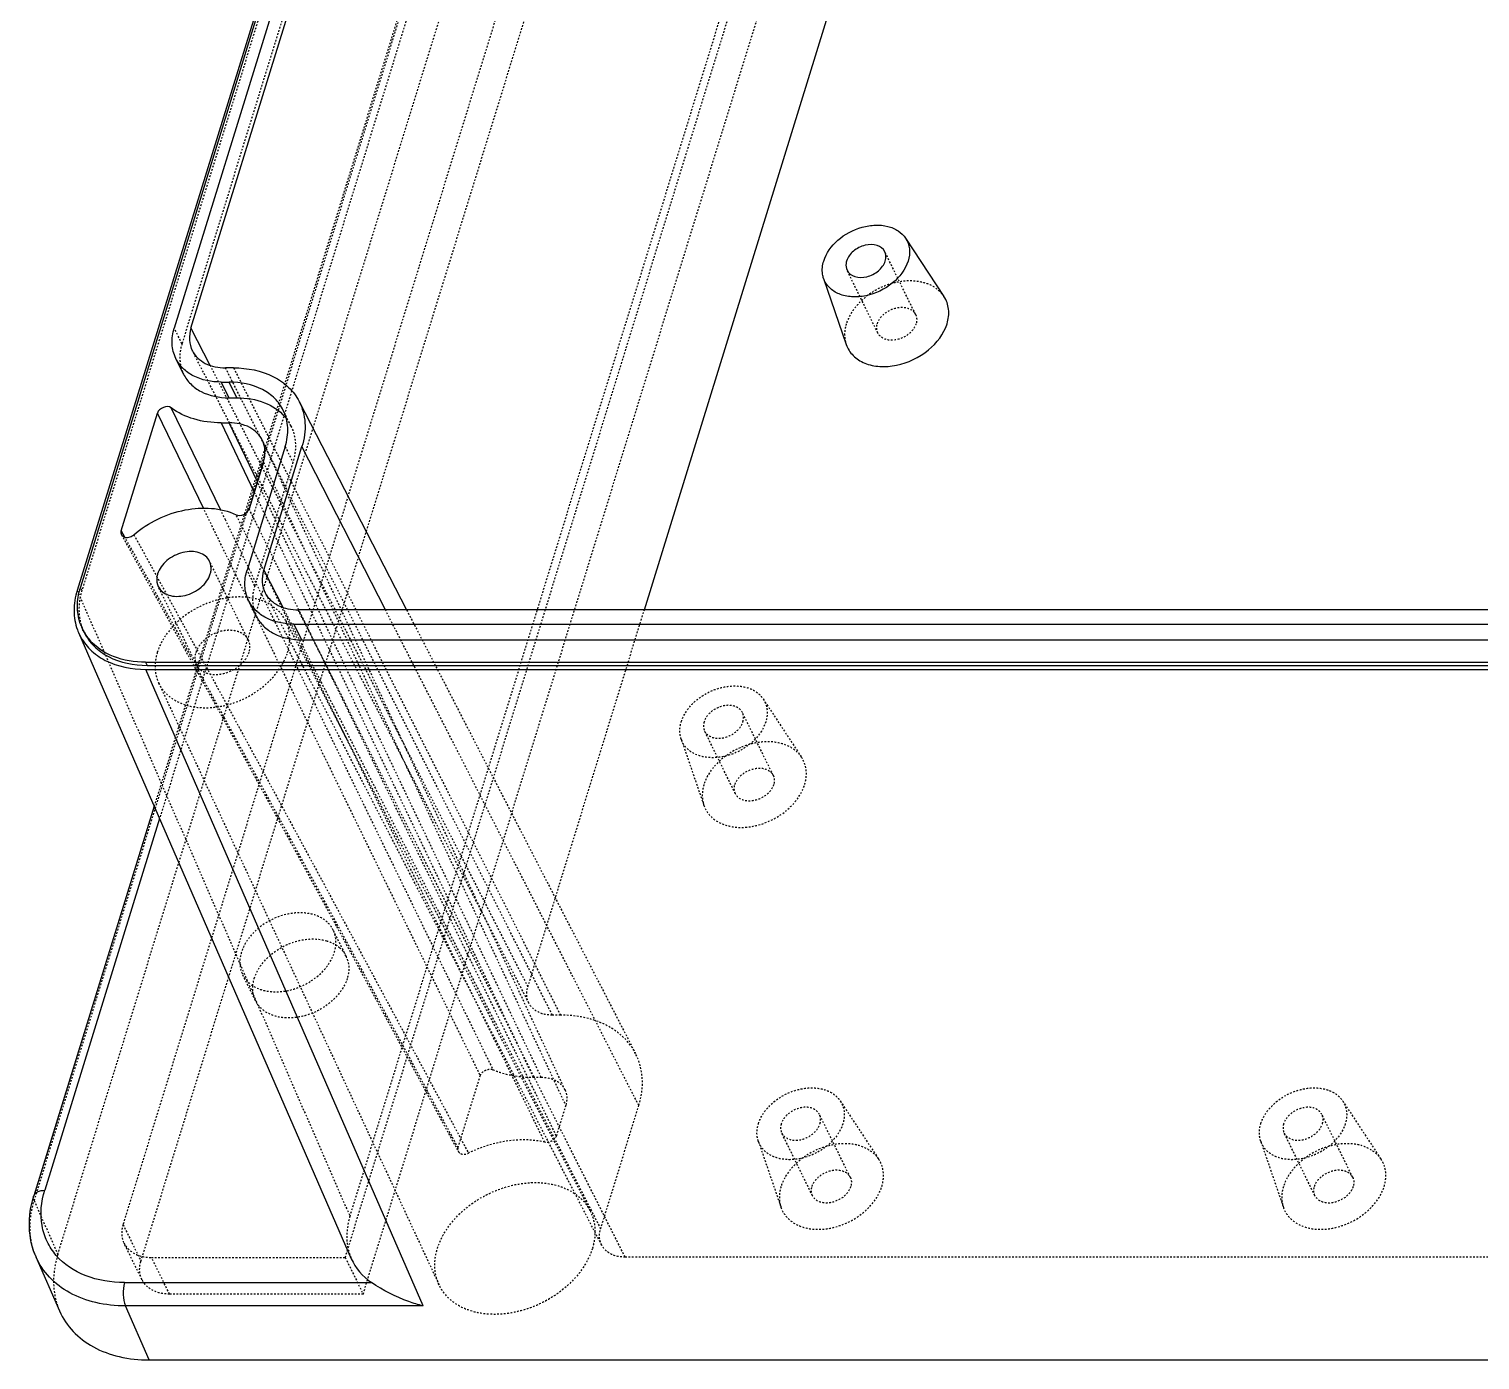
# Model space of a CAD drawing. Header units: millimetres. Extents: x 3202 to 5058, y 576 to 1424.
# Drawn here: x 3228.7 to 3315, y 1265.8 to 1344.9 of the extents above; entities that cross this region are included whole.
import ezdxf

# ---------------------------------------------------------------- set-up
doc = ezdxf.new("R2010")
doc.units = ezdxf.units.MM
doc.linetypes.add('HIDDEN', pattern=[0.2, 0.1, -0.1])
doc.layers.add('DEFAULT_2', color=8, linetype='HIDDEN')

msp = doc.modelspace()

# ---------------------------------------------------------------- linework, layer by layer
at = {"color": 7, "linetype": 'Continuous'}
for p, q in [((3264.866, 1419.319), (3231.561, 1311.541)), ((3265.056, 1419.5), (3231.753, 1311.733)), ((3261.693, 1405.966), (3237.332, 1327.133)), ((3238.326, 1327.133), (3262.687, 1405.966)), ((3265.278, 1310.379), (3282.715, 1366.804)), ((3280.807, 1332.474), (3283.091, 1329.005)), ((3275.935, 1330.083), (3277.28, 1326.154)), ((3238.326, 1327.133), (3239.451, 1324.933)), ((3237.885, 1324.394), (3237.428, 1325.326)), ((3240.86, 1324.766), (3240.377, 1324.766)), ((3240.116, 1323.921), (3240.574, 1322.988)), ((3240.116, 1323.921), (3240.599, 1323.921)), ((3241.057, 1322.988), (3240.599, 1323.921)), ((3240.095, 1316.309), (3237.157, 1322.387)), ((3240.574, 1322.988), (3241.057, 1322.988)), ((3244.752, 1322.773), (3251.148, 1310.379)), ((3234.17, 1315.081), (3236.329, 1322.068)), ((3239.08, 1316.395), (3236.329, 1322.068)), ((3240.114, 1321.5), (3242.084, 1317.37)), ((3240.114, 1321.5), (3240.597, 1321.5)), ((3242.273, 1317.984), (3240.597, 1321.5)), ((3243.926, 1320.083), (3241.659, 1312.745)), ((3242.653, 1312.745), (3244.92, 1320.083)), ((3249.883, 1310.379), (3244.92, 1320.083)), ((3242.634, 1319.15), (3241.781, 1316.391)), ((3234.17, 1315.081), (3234.274, 1314.894)), ((3234.274, 1314.894), (3234.367, 1314.726)), ((3242.653, 1312.745), (3243.778, 1310.545)), ((3242.212, 1310.007), (3241.754, 1310.939)), ((3326.413, 1310.379), (3244.704, 1310.379)), ((3244.443, 1309.534), (3244.9, 1308.601)), ((3244.443, 1309.534), (3326.152, 1309.534)), ((3231.641, 1309.027), (3247.858, 1271.815)), ((3231.916, 1309.163), (3231.886, 1309.223)), ((3244.9, 1308.601), (3326.609, 1308.601)), ((3235.623, 1307.27), (3235.714, 1307.083)), ((3235.623, 1307.27), (3436.115, 1307.27)), ((3252.123, 1269.006), (3235.634, 1306.843)), ((3235.634, 1306.843), (3436.139, 1306.843)), ((3235.714, 1307.083), (3436.207, 1307.083)), ((3236.137, 1298.711), (3228.98, 1275.552)), ((3236.458, 1297.973), (3229.63, 1275.878)), ((3229.112, 1271.924), (3230.514, 1268.707)), ((3234.382, 1270.396), (3249.064, 1270.396)), ((3235.838, 1265.794), (3234.438, 1269.006)), ((3252.123, 1269.006), (3234.438, 1269.006)), ((3235.838, 1265.794), (3474.396, 1265.794))]:
    msp.add_line(p, q, dxfattribs=at)
for centre, radius, start, end in [((3241.902, 1320.131), 2.646, 38.85218, 40.92185), ((3235.786, 1310.486), 4.221, 162.81094, 165.87549), ((3234.555, 1310.533), 2.973, 200.35095, 206.13047), ((3234.508, 1310.277), 3.128, 200.30152, 206.69322), ((3234.603, 1310.561), 3.029, 206.21152, 220.93795)]:
    msp.add_arc(centre, radius, start, end, dxfattribs=at)
msp.add_ellipse((3253.306, 1274.332), major_axis=(5.388, 2.646), ratio=0.721147, start_param=3.108541, end_param=3.535738, dxfattribs=at)
for points, knots in [([(3275.94, 1331.117), (3276.086, 1331.591), (3276.744, 1332.477), (3277.936, 1333.108), (3278.993, 1333.282), (3279.737, 1333.216), (3280.375, 1332.954), (3280.694, 1332.646), (3280.807, 1332.474)], [0, 0, 0, 0, 0.249376, 0.525087, 0.659365, 0.783842, 0.896586, 1, 1, 1, 1]), ([(3279.572, 1331.668), (3279.485, 1331.844), (3279.09, 1332.132), (3278.363, 1332.098), (3277.689, 1331.763), (3277.368, 1331.343), (3277.299, 1331.117)], [0, 0, 0, 0, 0.210611, 0.466858, 0.746424, 1, 1, 1, 1]), ([(3280.807, 1332.474), (3280.931, 1332.286), (3281.093, 1331.826), (3281.031, 1331.348), (3280.96, 1331.117)], [0, 0, 0, 0, 0.482583, 1, 1, 1, 1]), ([(3275.935, 1330.083), (3275.908, 1330.162), (3275.823, 1330.501), (3275.862, 1330.865), (3275.94, 1331.117)], [0, 0, 0, 0, 0.240526, 1, 1, 1, 1]), ([(3280.96, 1331.117), (3280.802, 1330.607), (3280.067, 1329.664), (3278.755, 1329.045), (3277.624, 1328.949), (3276.861, 1329.105), (3276.252, 1329.487), (3276.005, 1329.879), (3275.935, 1330.083)], [0, 0, 0, 0, 0.254186, 0.533615, 0.666954, 0.78838, 0.897569, 1, 1, 1, 1]), ([(3277.299, 1331.117), (3277.284, 1331.07), (3277.242, 1330.888), (3277.268, 1330.689), (3277.328, 1330.566)], [0, 0, 0, 0, 0.26615, 1, 1, 1, 1]), ([(3277.328, 1330.566), (3277.414, 1330.39), (3277.81, 1330.102), (3278.537, 1330.136), (3279.211, 1330.471), (3279.531, 1330.892), (3279.601, 1331.117)], [0, 0, 0, 0, 0.210611, 0.466858, 0.746424, 1, 1, 1, 1]), ([(3279.601, 1331.117), (3279.616, 1331.165), (3279.657, 1331.346), (3279.632, 1331.546), (3279.572, 1331.668)], [0, 0, 0, 0, 0.26615, 1, 1, 1, 1]), ([(3283.274, 1327.388), (3283.359, 1327.663), (3283.432, 1328.232), (3283.239, 1328.78), (3283.092, 1329.004)], [0, 0, 0, 0, 0.5175, 1, 1, 1, 1]), ([(3237.428, 1325.325), (3237.298, 1325.591), (3237.145, 1326.207), (3237.238, 1326.829), (3237.332, 1327.133)], [0, 0, 0, 0, 0.482635, 1, 1, 1, 1]), ([(3238.326, 1327.133), (3238.255, 1326.904), (3238.186, 1326.434), (3238.309, 1325.971), (3238.411, 1325.773)], [0, 0, 0, 0, 0.517455, 1, 1, 1, 1]), ([(3277.281, 1326.153), (3277.364, 1325.91), (3277.66, 1325.443), (3278.386, 1324.988), (3279.296, 1324.801), (3280.645, 1324.916), (3282.209, 1325.655), (3283.085, 1326.779), (3283.274, 1327.388)], [0, 0, 0, 0, 0.102437, 0.211627, 0.333043, 0.466373, 0.745809, 1, 1, 1, 1]), ([(3240.116, 1323.921), (3239.552, 1323.921), (3238.706, 1324.081), (3237.832, 1324.701), (3237.535, 1325.109), (3237.428, 1325.325)], [0, 0, 0, 0, 0.533227, 0.772274, 1, 1, 1, 1]), ([(3238.411, 1325.773), (3238.574, 1325.458), (3239.182, 1324.903), (3239.967, 1324.766), (3240.377, 1324.766)], [0, 0, 0, 0, 0.463874, 1, 1, 1, 1]), ([(3237.886, 1324.393), (3237.992, 1324.177), (3238.29, 1323.769), (3239.164, 1323.148), (3240.01, 1322.988), (3240.574, 1322.988)], [0, 0, 0, 0, 0.227726, 0.466773, 1, 1, 1, 1]), ([(3240.86, 1324.766), (3241.672, 1324.766), (3242.888, 1324.539), (3244.156, 1323.66), (3244.594, 1323.08), (3244.753, 1322.772)], [0, 0, 0, 0, 0.533032, 0.772315, 1, 1, 1, 1]), ([(3243.812, 1322.24), (3243.685, 1322.499), (3243.33, 1322.988), (3242.285, 1323.73), (3241.274, 1323.921), (3240.599, 1323.921)], [0, 0, 0, 0, 0.227734, 0.46682, 1, 1, 1, 1]), ([(3237.157, 1322.387), (3237.032, 1322.482), (3236.65, 1322.473), (3236.377, 1322.229), (3236.329, 1322.069)], [0, 0, 0, 0, 0.484867, 1, 1, 1, 1]), ([(3240.114, 1321.5), (3239.566, 1321.5), (3238.516, 1321.63), (3237.552, 1322.089), (3237.157, 1322.387)], [0, 0, 0, 0, 0.525407, 1, 1, 1, 1]), ([(3241.057, 1322.988), (3241.611, 1322.988), (3242.668, 1322.83), (3243.581, 1322.234), (3243.901, 1321.864)], [0, 0, 0, 0, 0.531469, 1, 1, 1, 1]), ([(3244.753, 1322.772), (3244.955, 1322.379), (3245.197, 1321.464), (3245.06, 1320.535), (3244.92, 1320.083)], [0, 0, 0, 0, 0.482484, 1, 1, 1, 1]), ([(3242.577, 1320.444), (3242.424, 1320.772), (3241.817, 1321.357), (3241.015, 1321.5), (3240.597, 1321.5)], [0, 0, 0, 0, 0.463355, 1, 1, 1, 1]), ([(3243.926, 1320.083), (3244.038, 1320.445), (3244.15, 1321.188), (3243.968, 1321.923), (3243.812, 1322.24)], [0, 0, 0, 0, 0.51744, 1, 1, 1, 1]), ([(3242.634, 1319.15), (3242.701, 1319.367), (3242.769, 1319.811), (3242.667, 1320.252), (3242.577, 1320.444)], [0, 0, 0, 0, 0.51725, 1, 1, 1, 1]), ([(3234.928, 1314.848), (3235.792, 1315.58), (3237.79, 1316.566), (3240.096, 1316.472), (3241.01, 1316.038)], [0, 0, 0, 0, 0.527959, 1, 1, 1, 1]), ([(3241.01, 1316.038), (3241.146, 1315.973), (3241.488, 1316.01), (3241.736, 1316.243), (3241.781, 1316.39)], [0, 0, 0, 0, 0.495621, 1, 1, 1, 1]), ([(3234.189, 1314.846), (3234.231, 1314.772), (3234.415, 1314.663), (3234.613, 1314.691), (3234.711, 1314.725)], [0, 0, 0, 0, 0.448887, 1, 1, 1, 1]), ([(3239.433, 1313.265), (3239.375, 1313.383), (3239.197, 1313.601), (3238.806, 1313.801), (3238.335, 1313.87), (3237.652, 1313.784), (3236.871, 1313.393), (3236.436, 1312.823), (3236.341, 1312.516)], [0, 0, 0, 0, 0.102605, 0.213495, 0.336519, 0.470434, 0.748124, 1, 1, 1, 1]), ([(3239.473, 1312.516), (3239.493, 1312.58), (3239.549, 1312.827), (3239.515, 1313.098), (3239.433, 1313.265)], [0, 0, 0, 0, 0.26615, 1, 1, 1, 1]), ([(3236.341, 1312.516), (3236.321, 1312.452), (3236.265, 1312.205), (3236.299, 1311.934), (3236.381, 1311.767)], [0, 0, 0, 0, 0.26615, 1, 1, 1, 1]), ([(3236.381, 1311.767), (3236.439, 1311.649), (3236.618, 1311.43), (3237.009, 1311.231), (3237.48, 1311.162), (3238.163, 1311.248), (3238.944, 1311.639), (3239.378, 1312.209), (3239.473, 1312.516)], [0, 0, 0, 0, 0.102605, 0.213495, 0.336519, 0.470434, 0.748124, 1, 1, 1, 1]), ([(3241.755, 1310.938), (3241.624, 1311.204), (3241.471, 1311.82), (3241.565, 1312.442), (3241.659, 1312.745)], [0, 0, 0, 0, 0.482635, 1, 1, 1, 1]), ([(3242.653, 1312.745), (3242.582, 1312.516), (3242.513, 1312.047), (3242.635, 1311.584), (3242.738, 1311.386)], [0, 0, 0, 0, 0.517455, 1, 1, 1, 1]), ([(3231.561, 1311.542), (3231.44, 1311.15), (3231.305, 1310.353), (3231.442, 1309.552), (3231.575, 1309.192)], [0, 0, 0, 0, 0.51668, 1, 1, 1, 1]), ([(3231.768, 1309.499), (3231.653, 1309.809), (3231.523, 1310.491), (3231.607, 1311.176), (3231.692, 1311.516)], [0, 0, 0, 0, 0.485446, 1, 1, 1, 1]), ([(3242.738, 1311.386), (3242.901, 1311.07), (3243.509, 1310.516), (3244.294, 1310.379), (3244.704, 1310.379)], [0, 0, 0, 0, 0.463874, 1, 1, 1, 1]), ([(3244.443, 1309.534), (3243.879, 1309.534), (3243.033, 1309.693), (3242.159, 1310.314), (3241.861, 1310.722), (3241.755, 1310.938)], [0, 0, 0, 0, 0.533227, 0.772274, 1, 1, 1, 1]), ([(3242.213, 1310.006), (3242.319, 1309.789), (3242.616, 1309.381), (3243.49, 1308.761), (3244.336, 1308.601), (3244.9, 1308.601)], [0, 0, 0, 0, 0.227726, 0.466773, 1, 1, 1, 1]), ([(3231.714, 1308.872), (3231.871, 1308.559), (3232.308, 1307.969), (3233.584, 1307.073), (3234.813, 1306.843), (3235.634, 1306.843)], [0, 0, 0, 0, 0.227705, 0.466889, 1, 1, 1, 1]), ([(3231.977, 1309.037), (3232.125, 1308.736), (3232.538, 1308.168), (3233.753, 1307.305), (3234.93, 1307.083), (3235.714, 1307.083)], [0, 0, 0, 0, 0.227731, 0.466816, 1, 1, 1, 1]), ([(3235.623, 1307.27), (3234.978, 1307.269), (3233.749, 1307.454), (3232.687, 1308.147), (3232.315, 1308.577)], [0, 0, 0, 0, 0.531473, 1, 1, 1, 1]), ([(3228.98, 1275.552), (3229.012, 1275.655), (3229.224, 1275.848), (3229.484, 1275.878), (3229.63, 1275.878)], [0, 0, 0, 0, 0.426306, 1, 1, 1, 1]), ([(3234.382, 1270.396), (3233.591, 1270.396), (3232.08, 1270.623), (3230.49, 1271.662), (3229.734, 1272.813), (3229.315, 1274.127), (3229.423, 1275.208), (3229.63, 1275.878)], [0, 0, 0, 0, 0.277421, 0.521984, 0.638037, 0.754233, 1, 1, 1, 1]), ([(3229.113, 1271.923), (3228.872, 1272.476), (3228.604, 1273.711), (3228.795, 1274.952), (3228.98, 1275.552)], [0, 0, 0, 0, 0.489883, 1, 1, 1, 1]), ([(3234.438, 1269.006), (3233.843, 1269.007), (3232.694, 1269.126), (3231.124, 1269.698), (3229.87, 1270.634), (3229.306, 1271.479), (3229.113, 1271.923)], [0, 0, 0, 0, 0.278638, 0.535574, 0.773226, 1, 1, 1, 1]), ([(3234.382, 1270.396), (3234.31, 1270.164), (3234.272, 1269.689), (3234.342, 1269.211), (3234.438, 1269.006)], [0, 0, 0, 0, 0.517301, 1, 1, 1, 1]), ([(3252.123, 1269.006), (3251.834, 1269.078), (3250.759, 1269.41), (3249.749, 1269.936), (3249.064, 1270.396)], [0, 0, 0, 0, 0.265346, 1, 1, 1, 1]), ([(3230.514, 1268.707), (3230.708, 1268.263), (3231.271, 1267.418), (3232.525, 1266.482), (3234.095, 1265.911), (3235.243, 1265.794), (3235.838, 1265.794)], [0, 0, 0, 0, 0.226981, 0.464637, 0.721469, 1, 1, 1, 1])]:
    msp.add_open_spline(points, degree=3, knots=knots, dxfattribs=at)
for points in [[(3234.17, 1315.081), (3234.146, 1315.006), (3234.15, 1314.914), (3234.189, 1314.846)], [(3234.711, 1314.725), (3234.79, 1314.752), (3234.865, 1314.794), (3234.928, 1314.848)]]:
    msp.add_open_spline(points, degree=3, dxfattribs=at)
at = {"layer": 'DEFAULT_2', "color": 8, "linetype": 'HIDDEN'}
for p, q in [((3265.147, 1419.314), (3231.845, 1311.547)), ((3262.151, 1405.033), (3237.79, 1326.2)), ((3247.778, 1274.329), (3281.723, 1384.176)), ((3247.496, 1271.886), (3281.99, 1383.51)), ((3229.008, 1275.271), (3261.996, 1382.019)), ((3261.968, 1382.3), (3236.137, 1298.711)), ((3262.618, 1382.627), (3236.458, 1297.973)), ((3267.569, 1381.552), (3234.285, 1273.845)), ((3248.563, 1269.711), (3283.058, 1381.335)), ((3235.353, 1271.669), (3268.637, 1379.377)), ((3230.407, 1272.059), (3263.45, 1378.986)), ((3281.402, 1327.938), (3279.572, 1331.668)), ((3279.158, 1326.837), (3277.328, 1330.567)), ((3237.79, 1326.2), (3237.332, 1327.133)), ((3258.414, 1287.008), (3238.411, 1325.773)), ((3239.451, 1324.933), (3258.354, 1287.971)), ((3259.808, 1286.294), (3240.377, 1324.766)), ((3240.86, 1324.766), (3260.291, 1286.294)), ((3244.269, 1321.309), (3243.812, 1322.241)), ((3260.563, 1281.844), (3242.577, 1320.443)), ((3243.926, 1320.083), (3244.384, 1319.15)), ((3244.384, 1319.15), (3242.116, 1311.813)), ((3242.634, 1319.15), (3260.603, 1280.921)), ((3242.084, 1317.37), (3258.666, 1282.598)), ((3259.149, 1282.598), (3242.273, 1317.984)), ((3241.008, 1312.427), (3239.08, 1316.395)), ((3240.377, 1315.728), (3240.095, 1316.309)), ((3234.367, 1314.726), (3234.446, 1314.584)), ((3234.446, 1314.584), (3236.094, 1311.619)), ((3241.721, 1308.603), (3239.433, 1313.265)), ((3241.792, 1312.807), (3241.722, 1312.951)), ((3241.737, 1310.928), (3241.008, 1312.427)), ((3242.116, 1311.813), (3241.659, 1312.745)), ((3242.53, 1311.283), (3241.792, 1312.807)), ((3231.561, 1311.541), (3247.778, 1274.329)), ((3231.845, 1311.547), (3231.753, 1311.733)), ((3236.094, 1311.619), (3238.277, 1307.67)), ((3238.669, 1307.105), (3236.381, 1311.767)), ((3262.741, 1272.62), (3242.737, 1311.386)), ((3242.19, 1309.995), (3241.737, 1310.928)), ((3243.778, 1310.545), (3262.681, 1273.584)), ((3264.134, 1271.907), (3244.704, 1310.379)), ((3264.948, 1280.921), (3249.883, 1310.379)), ((3251.148, 1310.379), (3264.756, 1284.007)), ((3258.354, 1287.971), (3265.278, 1310.379)), ((3243.949, 1309.745), (3262.047, 1274.672)), ((3231.978, 1309.036), (3231.916, 1309.163)), ((3238.277, 1307.67), (3238.603, 1307.078)), ((3236.402, 1306.042), (3253.071, 1270.267)), ((3272.938, 1300.547), (3271.108, 1304.277)), ((3272.343, 1305.083), (3274.627, 1301.614)), ((3267.47, 1302.692), (3268.816, 1298.763)), ((3270.693, 1299.446), (3268.863, 1303.176)), ((3247.544, 1289.795), (3246.781, 1291.349)), ((3242.158, 1287.151), (3241.395, 1288.705)), ((3260.291, 1286.294), (3259.808, 1286.294)), ((3254.203, 1278.414), (3255.524, 1282.687)), ((3258.666, 1282.598), (3259.149, 1282.598)), ((3276.926, 1281.191), (3279.211, 1277.723)), ((3306.793, 1281.191), (3309.077, 1277.723)), ((3260.603, 1280.921), (3260.046, 1279.118)), ((3262.681, 1273.584), (3264.948, 1280.921)), ((3277.521, 1276.656), (3275.691, 1280.385)), ((3307.388, 1276.656), (3305.558, 1280.385)), ((3275.277, 1275.554), (3273.447, 1279.284)), ((3305.144, 1275.554), (3303.314, 1279.284)), ((3272.054, 1278.8), (3273.4, 1274.871)), ((3301.921, 1278.8), (3303.266, 1274.871)), ((3229.008, 1275.271), (3230.407, 1272.059)), ((3234.285, 1273.845), (3235.353, 1271.669)), ((3235.411, 1270.568), (3234.343, 1272.743)), ((3237.05, 1269.711), (3235.982, 1271.886)), ((3235.982, 1271.886), (3247.496, 1271.886)), ((3247.496, 1271.886), (3248.563, 1269.711)), ((3345.843, 1271.907), (3264.134, 1271.907)), ((3248.563, 1269.711), (3237.05, 1269.711))]:
    msp.add_line(p, q, dxfattribs=at)
msp.add_lwpolyline([(3234.19, 1314.846), (3240.196, 1303.982), (3246.979, 1291.558), (3254.219, 1278.184)], dxfattribs=at)
for centre, radius, start, end in [((3241.942, 1320.164), 2.593, 26.1838, 38.86299), ((-7170.504, -3808.943), 11605.375, 26.0032942, 26.208217), ((-7213.079, -3848.938), 11660.401, 26.0880129, 26.2922616), ((13180.819, 6132.771), 11046.1, 205.8800004, 206.0429046), ((12091.796, 5614.236), 9840.835, 205.9372016, 206.1141334), ((145.882, -394.699), 3530.01, 28.292208, 28.821892)]:
    msp.add_arc(centre, radius, start, end, dxfattribs=at)
msp.add_ellipse((3253.306, 1274.332), major_axis=(5.388, 2.646), ratio=0.721147, start_param=2.544266, end_param=3.108541, dxfattribs=at)
for points, knots in [([(3283.092, 1329.004), (3282.957, 1329.209), (3282.577, 1329.577), (3281.817, 1329.89), (3280.929, 1329.97), (3279.669, 1329.763), (3278.246, 1329.009), (3277.461, 1327.952), (3277.287, 1327.388)], [0, 0, 0, 0, 0.103407, 0.216119, 0.340567, 0.474834, 0.750593, 1, 1, 1, 1]), ([(3279.129, 1327.388), (3279.199, 1327.613), (3279.519, 1328.034), (3280.193, 1328.369), (3280.92, 1328.403), (3281.316, 1328.115), (3281.402, 1327.939)], [0, 0, 0, 0, 0.253557, 0.533112, 0.789368, 1, 1, 1, 1]), ([(3281.402, 1327.939), (3281.422, 1327.898), (3281.487, 1327.722), (3281.473, 1327.523), (3281.431, 1327.388)], [0, 0, 0, 0, 0.241157, 1, 1, 1, 1]), ([(3277.287, 1327.388), (3277.254, 1327.283), (3277.158, 1326.879), (3277.182, 1326.442), (3277.281, 1326.153)], [0, 0, 0, 0, 0.264443, 1, 1, 1, 1]), ([(3279.158, 1326.837), (3279.138, 1326.877), (3279.073, 1327.053), (3279.087, 1327.252), (3279.129, 1327.388)], [0, 0, 0, 0, 0.241157, 1, 1, 1, 1]), ([(3281.431, 1327.388), (3281.362, 1327.162), (3281.041, 1326.742), (3280.367, 1326.407), (3279.64, 1326.373), (3279.245, 1326.661), (3279.158, 1326.837)], [0, 0, 0, 0, 0.253557, 0.533112, 0.789368, 1, 1, 1, 1]), ([(3237.79, 1326.2), (3237.696, 1325.896), (3237.602, 1325.275), (3237.755, 1324.659), (3237.886, 1324.393)], [0, 0, 0, 0, 0.517366, 1, 1, 1, 1]), ([(3244.27, 1321.308), (3244.426, 1320.99), (3244.608, 1320.255), (3244.496, 1319.513), (3244.384, 1319.15)], [0, 0, 0, 0, 0.48256, 1, 1, 1, 1]), ([(3234.928, 1314.848), (3238.277, 1308.764), (3244.927, 1296.521), (3251.522, 1284.249), (3254.821, 1278.09)], [0, 0, 0, 0, 0.498511, 1, 1, 1, 1]), ([(3231.845, 1311.547), (3231.714, 1311.125), (3231.584, 1310.262), (3231.796, 1309.407), (3231.977, 1309.037)], [0, 0, 0, 0, 0.517445, 1, 1, 1, 1]), ([(3243.949, 1309.746), (3243.801, 1310.033), (3243.35, 1310.564), (3242.38, 1311.043), (3241.217, 1311.201), (3239.537, 1310.98), (3237.621, 1310.012), (3236.556, 1308.608), (3236.323, 1307.854)], [0, 0, 0, 0, 0.102723, 0.213903, 0.337163, 0.471142, 0.748558, 1, 1, 1, 1]), ([(3242.116, 1311.813), (3242.023, 1311.509), (3241.929, 1310.887), (3242.082, 1310.272), (3242.213, 1310.006)], [0, 0, 0, 0, 0.517366, 1, 1, 1, 1]), ([(3244.067, 1307.854), (3244.166, 1308.173), (3244.262, 1308.826), (3244.092, 1309.47), (3243.949, 1309.746)], [0, 0, 0, 0, 0.517456, 1, 1, 1, 1]), ([(3238.629, 1307.854), (3238.724, 1308.161), (3239.158, 1308.731), (3239.939, 1309.122), (3240.622, 1309.208), (3241.094, 1309.139), (3241.484, 1308.939), (3241.663, 1308.721), (3241.721, 1308.603)], [0, 0, 0, 0, 0.251856, 0.529535, 0.663456, 0.786483, 0.897382, 1, 1, 1, 1]), ([(3241.721, 1308.603), (3241.748, 1308.548), (3241.837, 1308.309), (3241.818, 1308.038), (3241.761, 1307.854)], [0, 0, 0, 0, 0.241157, 1, 1, 1, 1]), ([(3236.323, 1307.854), (3236.229, 1307.55), (3236.133, 1306.927), (3236.277, 1306.309), (3236.403, 1306.04)], [0, 0, 0, 0, 0.51725, 1, 1, 1, 1]), ([(3236.403, 1306.04), (3236.54, 1305.745), (3236.974, 1305.194), (3237.937, 1304.686), (3239.104, 1304.506), (3240.802, 1304.707), (3242.748, 1305.673), (3243.831, 1307.09), (3244.067, 1307.854)], [0, 0, 0, 0, 0.102565, 0.213183, 0.335962, 0.469795, 0.747798, 1, 1, 1, 1]), ([(3238.669, 1307.105), (3238.642, 1307.16), (3238.553, 1307.399), (3238.572, 1307.67), (3238.629, 1307.854)], [0, 0, 0, 0, 0.241157, 1, 1, 1, 1]), ([(3241.761, 1307.854), (3241.666, 1307.547), (3241.232, 1306.977), (3240.451, 1306.586), (3239.768, 1306.5), (3239.296, 1306.569), (3238.906, 1306.768), (3238.727, 1306.987), (3238.669, 1307.105)], [0, 0, 0, 0, 0.251856, 0.529535, 0.663456, 0.786483, 0.897382, 1, 1, 1, 1]), ([(3267.475, 1303.726), (3267.622, 1304.2), (3268.28, 1305.086), (3269.472, 1305.717), (3270.528, 1305.891), (3271.273, 1305.825), (3271.91, 1305.563), (3272.229, 1305.255), (3272.342, 1305.083)], [0, 0, 0, 0, 0.249376, 0.525087, 0.659365, 0.783842, 0.896586, 1, 1, 1, 1]), ([(3271.107, 1304.277), (3271.021, 1304.453), (3270.625, 1304.741), (3269.898, 1304.707), (3269.224, 1304.372), (3268.904, 1303.952), (3268.834, 1303.726)], [0, 0, 0, 0, 0.210611, 0.466858, 0.746424, 1, 1, 1, 1]), ([(3271.137, 1303.726), (3271.151, 1303.774), (3271.193, 1303.955), (3271.168, 1304.155), (3271.107, 1304.277)], [0, 0, 0, 0, 0.26615, 1, 1, 1, 1]), ([(3272.342, 1305.083), (3272.466, 1304.895), (3272.628, 1304.435), (3272.567, 1303.957), (3272.495, 1303.726)], [0, 0, 0, 0, 0.482583, 1, 1, 1, 1]), ([(3267.47, 1302.692), (3267.443, 1302.771), (3267.359, 1303.11), (3267.397, 1303.474), (3267.475, 1303.726)], [0, 0, 0, 0, 0.240526, 1, 1, 1, 1]), ([(3272.495, 1303.726), (3272.337, 1303.215), (3271.603, 1302.273), (3270.291, 1301.654), (3269.16, 1301.558), (3268.397, 1301.714), (3267.788, 1302.096), (3267.54, 1302.488), (3267.47, 1302.692)], [0, 0, 0, 0, 0.254186, 0.533615, 0.666954, 0.78838, 0.897569, 1, 1, 1, 1]), ([(3268.834, 1303.726), (3268.819, 1303.679), (3268.778, 1303.497), (3268.803, 1303.298), (3268.863, 1303.175)], [0, 0, 0, 0, 0.26615, 1, 1, 1, 1]), ([(3268.863, 1303.175), (3268.95, 1302.999), (3269.346, 1302.711), (3270.072, 1302.745), (3270.747, 1303.08), (3271.067, 1303.501), (3271.137, 1303.726)], [0, 0, 0, 0, 0.210611, 0.466858, 0.746424, 1, 1, 1, 1]), ([(3274.627, 1301.614), (3274.492, 1301.818), (3274.113, 1302.187), (3273.352, 1302.499), (3272.464, 1302.579), (3271.204, 1302.371), (3269.782, 1301.618), (3268.997, 1300.561), (3268.822, 1299.997)], [0, 0, 0, 0, 0.1034, 0.216121, 0.340585, 0.474859, 0.750607, 1, 1, 1, 1]), ([(3270.664, 1299.997), (3270.734, 1300.222), (3271.054, 1300.643), (3271.729, 1300.978), (3272.455, 1301.012), (3272.851, 1300.724), (3272.938, 1300.548)], [0, 0, 0, 0, 0.253557, 0.533112, 0.789368, 1, 1, 1, 1]), ([(3274.809, 1299.997), (3274.894, 1300.272), (3274.968, 1300.842), (3274.775, 1301.39), (3274.627, 1301.614)], [0, 0, 0, 0, 0.517503, 1, 1, 1, 1]), ([(3268.822, 1299.997), (3268.79, 1299.892), (3268.693, 1299.488), (3268.717, 1299.05), (3268.816, 1298.761)], [0, 0, 0, 0, 0.264448, 1, 1, 1, 1]), ([(3268.816, 1298.761), (3268.9, 1298.518), (3269.195, 1298.051), (3269.922, 1297.597), (3270.832, 1297.41), (3272.181, 1297.525), (3273.745, 1298.264), (3274.621, 1299.388), (3274.809, 1299.997)], [0, 0, 0, 0, 0.10243, 0.211623, 0.333056, 0.466397, 0.745824, 1, 1, 1, 1]), ([(3270.694, 1299.446), (3270.674, 1299.486), (3270.608, 1299.662), (3270.622, 1299.861), (3270.664, 1299.997)], [0, 0, 0, 0, 0.241157, 1, 1, 1, 1]), ([(3272.967, 1299.997), (3272.897, 1299.771), (3272.577, 1299.35), (3271.903, 1299.015), (3271.176, 1298.982), (3270.78, 1299.27), (3270.694, 1299.446)], [0, 0, 0, 0, 0.253557, 0.533112, 0.789368, 1, 1, 1, 1]), ([(3272.938, 1300.548), (3272.957, 1300.507), (3273.023, 1300.331), (3273.009, 1300.132), (3272.967, 1299.997)], [0, 0, 0, 0, 0.241157, 1, 1, 1, 1]), ([(3246.781, 1291.35), (3246.679, 1291.557), (3246.363, 1291.943), (3245.674, 1292.295), (3244.842, 1292.416), (3243.637, 1292.265), (3242.259, 1291.575), (3241.492, 1290.569), (3241.325, 1290.027)], [0, 0, 0, 0, 0.102637, 0.213535, 0.336557, 0.470466, 0.748178, 1, 1, 1, 1]), ([(3246.851, 1290.027), (3246.92, 1290.249), (3246.989, 1290.704), (3246.877, 1291.155), (3246.781, 1291.35)], [0, 0, 0, 0, 0.517366, 1, 1, 1, 1]), ([(3242.088, 1288.473), (3242.34, 1289.289), (3243.411, 1290.327), (3245.067, 1290.863), (3245.981, 1290.831), (3246.384, 1290.711)], [0, 0, 0, 0, 0.492034, 0.757809, 1, 1, 1, 1]), ([(3246.384, 1290.711), (3246.433, 1290.697), (3246.619, 1290.635), (3246.797, 1290.55), (3246.921, 1290.472)], [0, 0, 0, 0, 0.257816, 1, 1, 1, 1]), ([(3241.325, 1290.027), (3241.256, 1289.805), (3241.188, 1289.349), (3241.3, 1288.899), (3241.396, 1288.704)], [0, 0, 0, 0, 0.517366, 1, 1, 1, 1]), ([(3241.396, 1288.704), (3241.498, 1288.497), (3241.813, 1288.111), (3242.503, 1287.759), (3243.334, 1287.638), (3244.54, 1287.789), (3245.918, 1288.479), (3246.684, 1289.485), (3246.851, 1290.027)], [0, 0, 0, 0, 0.102637, 0.213535, 0.336557, 0.470466, 0.748178, 1, 1, 1, 1]), ([(3247.543, 1289.796), (3247.639, 1289.601), (3247.751, 1289.15), (3247.683, 1288.695), (3247.614, 1288.473)], [0, 0, 0, 0, 0.482649, 1, 1, 1, 1]), ([(3242.158, 1287.15), (3242.125, 1287.217), (3242.011, 1287.499), (3241.981, 1287.812), (3242.001, 1288.04)], [0, 0, 0, 0, 0.245284, 1, 1, 1, 1]), ([(3247.614, 1288.473), (3247.447, 1287.931), (3246.68, 1286.925), (3245.303, 1286.235), (3244.097, 1286.084), (3243.266, 1286.205), (3242.576, 1286.557), (3242.26, 1286.943), (3242.158, 1287.15)], [0, 0, 0, 0, 0.251808, 0.529511, 0.663424, 0.786449, 0.897354, 1, 1, 1, 1]), ([(3258.414, 1287.007), (3258.342, 1287.148), (3258.255, 1287.476), (3258.304, 1287.809), (3258.354, 1287.971)], [0, 0, 0, 0, 0.482545, 1, 1, 1, 1]), ([(3259.808, 1286.294), (3259.517, 1286.294), (3258.961, 1286.391), (3258.53, 1286.784), (3258.414, 1287.007)], [0, 0, 0, 0, 0.536127, 1, 1, 1, 1]), ([(3264.756, 1284.006), (3264.574, 1284.36), (3264.072, 1285.025), (3262.617, 1286.034), (3261.222, 1286.294), (3260.291, 1286.294)], [0, 0, 0, 0, 0.227685, 0.466968, 1, 1, 1, 1]), ([(3264.948, 1280.921), (3265.109, 1281.441), (3265.266, 1282.506), (3264.988, 1283.556), (3264.756, 1284.006)], [0, 0, 0, 0, 0.517516, 1, 1, 1, 1]), ([(3255.524, 1282.687), (3255.569, 1282.83), (3255.809, 1283.061), (3256.142, 1283.104), (3256.279, 1283.046)], [0, 0, 0, 0, 0.501966, 1, 1, 1, 1]), ([(3256.279, 1283.046), (3256.458, 1282.971), (3257.225, 1282.701), (3258.047, 1282.598), (3258.666, 1282.598)], [0, 0, 0, 0, 0.238328, 1, 1, 1, 1]), ([(3259.149, 1282.598), (3259.448, 1282.598), (3260.02, 1282.497), (3260.453, 1282.078), (3260.562, 1281.845)], [0, 0, 0, 0, 0.536645, 1, 1, 1, 1]), ([(3260.562, 1281.845), (3260.594, 1281.777), (3260.698, 1281.48), (3260.673, 1281.148), (3260.603, 1280.921)], [0, 0, 0, 0, 0.24091, 1, 1, 1, 1]), ([(3272.059, 1279.835), (3272.205, 1280.308), (3272.863, 1281.194), (3274.055, 1281.826), (3275.112, 1282), (3275.856, 1281.933), (3276.494, 1281.672), (3276.813, 1281.363), (3276.926, 1281.192)], [0, 0, 0, 0, 0.249376, 0.525087, 0.659365, 0.783842, 0.896586, 1, 1, 1, 1]), ([(3301.926, 1279.835), (3302.072, 1280.308), (3302.73, 1281.194), (3303.922, 1281.826), (3304.978, 1282), (3305.723, 1281.933), (3306.361, 1281.672), (3306.679, 1281.363), (3306.793, 1281.192)], [0, 0, 0, 0, 0.249376, 0.525087, 0.659365, 0.783842, 0.896586, 1, 1, 1, 1]), ([(3276.926, 1281.192), (3277.05, 1281.004), (3277.212, 1280.544), (3277.15, 1280.066), (3277.079, 1279.835)], [0, 0, 0, 0, 0.482583, 1, 1, 1, 1]), ([(3306.793, 1281.192), (3306.917, 1281.004), (3307.079, 1280.544), (3307.017, 1280.066), (3306.946, 1279.835)], [0, 0, 0, 0, 0.482583, 1, 1, 1, 1]), ([(3275.691, 1280.386), (3275.604, 1280.562), (3275.209, 1280.85), (3274.482, 1280.816), (3273.808, 1280.481), (3273.487, 1280.061), (3273.418, 1279.835)], [0, 0, 0, 0, 0.210611, 0.466858, 0.746424, 1, 1, 1, 1]), ([(3275.72, 1279.835), (3275.735, 1279.882), (3275.777, 1280.064), (3275.751, 1280.263), (3275.691, 1280.386)], [0, 0, 0, 0, 0.26615, 1, 1, 1, 1]), ([(3305.558, 1280.386), (3305.471, 1280.562), (3305.076, 1280.85), (3304.349, 1280.816), (3303.674, 1280.481), (3303.354, 1280.061), (3303.284, 1279.835)], [0, 0, 0, 0, 0.210611, 0.466858, 0.746424, 1, 1, 1, 1]), ([(3305.587, 1279.835), (3305.602, 1279.882), (3305.643, 1280.064), (3305.618, 1280.263), (3305.558, 1280.386)], [0, 0, 0, 0, 0.26615, 1, 1, 1, 1]), ([(3272.054, 1278.8), (3272.027, 1278.879), (3271.942, 1279.219), (3271.981, 1279.582), (3272.059, 1279.835)], [0, 0, 0, 0, 0.240526, 1, 1, 1, 1]), ([(3277.079, 1279.835), (3276.921, 1279.324), (3276.186, 1278.382), (3274.874, 1277.762), (3273.743, 1277.666), (3272.981, 1277.823), (3272.371, 1278.204), (3272.124, 1278.596), (3272.054, 1278.8)], [0, 0, 0, 0, 0.254186, 0.533615, 0.666954, 0.78838, 0.897569, 1, 1, 1, 1]), ([(3273.418, 1279.835), (3273.403, 1279.787), (3273.362, 1279.606), (3273.387, 1279.407), (3273.447, 1279.284)], [0, 0, 0, 0, 0.26615, 1, 1, 1, 1]), ([(3273.447, 1279.284), (3273.534, 1279.108), (3273.929, 1278.82), (3274.656, 1278.854), (3275.33, 1279.189), (3275.651, 1279.609), (3275.72, 1279.835)], [0, 0, 0, 0, 0.210611, 0.466858, 0.746424, 1, 1, 1, 1]), ([(3301.921, 1278.8), (3301.893, 1278.879), (3301.809, 1279.219), (3301.848, 1279.582), (3301.926, 1279.835)], [0, 0, 0, 0, 0.240526, 1, 1, 1, 1]), ([(3306.946, 1279.835), (3306.788, 1279.324), (3306.053, 1278.382), (3304.741, 1277.762), (3303.61, 1277.666), (3302.847, 1277.823), (3302.238, 1278.204), (3301.99, 1278.596), (3301.921, 1278.8)], [0, 0, 0, 0, 0.254186, 0.533615, 0.666954, 0.78838, 0.897569, 1, 1, 1, 1]), ([(3303.284, 1279.835), (3303.27, 1279.787), (3303.228, 1279.606), (3303.253, 1279.407), (3303.314, 1279.284)], [0, 0, 0, 0, 0.26615, 1, 1, 1, 1]), ([(3303.314, 1279.284), (3303.4, 1279.108), (3303.796, 1278.82), (3304.523, 1278.854), (3305.197, 1279.189), (3305.517, 1279.609), (3305.587, 1279.835)], [0, 0, 0, 0, 0.210611, 0.466858, 0.746424, 1, 1, 1, 1]), ([(3259.356, 1278.738), (3259.003, 1278.819), (3257.462, 1279.002), (3255.883, 1278.608), (3254.821, 1278.09)], [0, 0, 0, 0, 0.234591, 1, 1, 1, 1]), ([(3260.046, 1279.118), (3260.004, 1278.987), (3259.79, 1278.768), (3259.493, 1278.707), (3259.356, 1278.738)], [0, 0, 0, 0, 0.493218, 1, 1, 1, 1]), ([(3279.211, 1277.722), (3279.076, 1277.927), (3278.696, 1278.295), (3277.936, 1278.608), (3277.048, 1278.687), (3275.788, 1278.48), (3274.365, 1277.727), (3273.58, 1276.67), (3273.406, 1276.105)], [0, 0, 0, 0, 0.1034, 0.216121, 0.340585, 0.474859, 0.750607, 1, 1, 1, 1]), ([(3309.078, 1277.722), (3308.943, 1277.927), (3308.563, 1278.295), (3307.803, 1278.608), (3306.915, 1278.687), (3305.654, 1278.48), (3304.232, 1277.727), (3303.447, 1276.67), (3303.273, 1276.105)], [0, 0, 0, 0, 0.1034, 0.216121, 0.340585, 0.474859, 0.750607, 1, 1, 1, 1]), ([(3254.22, 1278.185), (3254.266, 1278.1), (3254.488, 1277.981), (3254.713, 1278.036), (3254.821, 1278.09)], [0, 0, 0, 0, 0.444766, 1, 1, 1, 1]), ([(3279.393, 1276.105), (3279.478, 1276.38), (3279.551, 1276.95), (3279.359, 1277.498), (3279.211, 1277.722)], [0, 0, 0, 0, 0.517503, 1, 1, 1, 1]), ([(3309.259, 1276.105), (3309.344, 1276.38), (3309.418, 1276.95), (3309.225, 1277.498), (3309.078, 1277.722)], [0, 0, 0, 0, 0.517503, 1, 1, 1, 1]), ([(3275.248, 1276.105), (3275.318, 1276.331), (3275.638, 1276.751), (3276.312, 1277.086), (3277.039, 1277.12), (3277.435, 1276.832), (3277.521, 1276.656)], [0, 0, 0, 0, 0.253557, 0.533112, 0.789368, 1, 1, 1, 1]), ([(3277.521, 1276.656), (3277.541, 1276.616), (3277.606, 1276.44), (3277.592, 1276.24), (3277.551, 1276.105)], [0, 0, 0, 0, 0.241157, 1, 1, 1, 1]), ([(3305.115, 1276.105), (3305.184, 1276.331), (3305.505, 1276.751), (3306.179, 1277.086), (3306.906, 1277.12), (3307.301, 1276.832), (3307.388, 1276.656)], [0, 0, 0, 0, 0.253557, 0.533112, 0.789368, 1, 1, 1, 1]), ([(3307.388, 1276.656), (3307.408, 1276.616), (3307.473, 1276.44), (3307.459, 1276.24), (3307.417, 1276.105)], [0, 0, 0, 0, 0.241157, 1, 1, 1, 1]), ([(3252.977, 1272.422), (3253.254, 1273.32), (3254.521, 1274.989), (3256.801, 1276.141), (3258.799, 1276.403), (3260.183, 1276.214), (3261.336, 1275.644), (3261.872, 1275.012), (3262.048, 1274.671)], [0, 0, 0, 0, 0.251428, 0.528858, 0.662837, 0.786089, 0.897267, 1, 1, 1, 1]), ([(3273.406, 1276.105), (3273.373, 1276), (3273.277, 1275.596), (3273.301, 1275.159), (3273.4, 1274.87)], [0, 0, 0, 0, 0.264448, 1, 1, 1, 1]), ([(3273.4, 1274.87), (3273.484, 1274.627), (3273.779, 1274.16), (3274.506, 1273.705), (3275.415, 1273.519), (3276.764, 1273.634), (3278.328, 1274.373), (3279.205, 1275.496), (3279.393, 1276.105)], [0, 0, 0, 0, 0.10243, 0.211623, 0.333056, 0.466397, 0.745824, 1, 1, 1, 1]), ([(3275.277, 1275.554), (3275.257, 1275.595), (3275.192, 1275.771), (3275.206, 1275.97), (3275.248, 1276.105)], [0, 0, 0, 0, 0.241157, 1, 1, 1, 1]), ([(3277.551, 1276.105), (3277.481, 1275.879), (3277.161, 1275.459), (3276.486, 1275.124), (3275.759, 1275.09), (3275.364, 1275.378), (3275.277, 1275.554)], [0, 0, 0, 0, 0.253557, 0.533112, 0.789368, 1, 1, 1, 1]), ([(3303.273, 1276.105), (3303.24, 1276), (3303.143, 1275.596), (3303.168, 1275.159), (3303.267, 1274.87)], [0, 0, 0, 0, 0.264448, 1, 1, 1, 1]), ([(3303.267, 1274.87), (3303.35, 1274.627), (3303.646, 1274.16), (3304.373, 1273.705), (3305.282, 1273.519), (3306.631, 1273.634), (3308.195, 1274.373), (3309.071, 1275.496), (3309.259, 1276.105)], [0, 0, 0, 0, 0.10243, 0.211623, 0.333056, 0.466397, 0.745824, 1, 1, 1, 1]), ([(3305.144, 1275.554), (3305.124, 1275.595), (3305.059, 1275.771), (3305.073, 1275.97), (3305.115, 1276.105)], [0, 0, 0, 0, 0.241157, 1, 1, 1, 1]), ([(3307.417, 1276.105), (3307.348, 1275.879), (3307.027, 1275.459), (3306.353, 1275.124), (3305.626, 1275.09), (3305.231, 1275.378), (3305.144, 1275.554)], [0, 0, 0, 0, 0.253557, 0.533112, 0.789368, 1, 1, 1, 1]), ([(3229.113, 1271.923), (3228.894, 1272.425), (3228.651, 1273.567), (3228.834, 1274.71), (3229.008, 1275.271)], [0, 0, 0, 0, 0.482941, 1, 1, 1, 1]), ([(3229.008, 1275.271), (3228.997, 1275.294), (3228.963, 1275.383), (3228.959, 1275.485), (3228.98, 1275.552)], [0, 0, 0, 0, 0.271533, 1, 1, 1, 1]), ([(3262.048, 1274.671), (3262.217, 1274.343), (3262.419, 1273.577), (3262.305, 1272.801), (3262.188, 1272.422)], [0, 0, 0, 0, 0.482508, 1, 1, 1, 1]), ([(3234.285, 1273.845), (3234.228, 1273.66), (3234.171, 1273.28), (3234.264, 1272.905), (3234.344, 1272.743)], [0, 0, 0, 0, 0.517366, 1, 1, 1, 1]), ([(3262.741, 1272.62), (3262.668, 1272.761), (3262.581, 1273.089), (3262.63, 1273.422), (3262.681, 1273.584)], [0, 0, 0, 0, 0.482545, 1, 1, 1, 1]), ([(3234.344, 1272.743), (3234.475, 1272.476), (3234.979, 1272.002), (3235.638, 1271.886), (3235.982, 1271.886)], [0, 0, 0, 0, 0.463605, 1, 1, 1, 1]), ([(3253.071, 1270.267), (3252.922, 1270.587), (3252.751, 1271.321), (3252.865, 1272.061), (3252.977, 1272.422)], [0, 0, 0, 0, 0.482697, 1, 1, 1, 1]), ([(3262.188, 1272.422), (3261.907, 1271.514), (3260.618, 1269.828), (3258.304, 1268.68), (3256.283, 1268.44), (3254.895, 1268.655), (3253.749, 1269.26), (3253.234, 1269.917), (3253.071, 1270.267)], [0, 0, 0, 0, 0.252192, 0.53021, 0.66404, 0.786809, 0.897423, 1, 1, 1, 1]), ([(3264.134, 1271.907), (3263.844, 1271.907), (3263.287, 1272.003), (3262.856, 1272.397), (3262.741, 1272.62)], [0, 0, 0, 0, 0.536127, 1, 1, 1, 1]), ([(3230.407, 1272.059), (3230.234, 1271.498), (3230.052, 1270.353), (3230.295, 1269.21), (3230.514, 1268.707)], [0, 0, 0, 0, 0.517185, 1, 1, 1, 1]), ([(3235.411, 1270.567), (3235.331, 1270.729), (3235.238, 1271.105), (3235.295, 1271.484), (3235.353, 1271.669)], [0, 0, 0, 0, 0.482635, 1, 1, 1, 1]), ([(3237.05, 1269.711), (3236.706, 1269.711), (3236.047, 1269.827), (3235.542, 1270.3), (3235.411, 1270.567)], [0, 0, 0, 0, 0.536395, 1, 1, 1, 1])]:
    msp.add_open_spline(points, degree=3, knots=knots, dxfattribs=at)
for points in [[(3241.722, 1312.951), (3241.273, 1313.877), (3240.825, 1314.802), (3240.377, 1315.728)], [(3246.921, 1290.472), (3247.004, 1290.42), (3247.084, 1290.361), (3247.158, 1290.296)], [(3247.158, 1290.296), (3247.316, 1290.157), (3247.451, 1289.985), (3247.543, 1289.796)], [(3242.001, 1288.04), (3242.014, 1288.187), (3242.044, 1288.332), (3242.088, 1288.473)], [(3254.203, 1278.414), (3254.181, 1278.341), (3254.183, 1278.252), (3254.22, 1278.185)]]:
    msp.add_open_spline(points, degree=3, dxfattribs=at)

doc.saveas('drawing.dxf')
